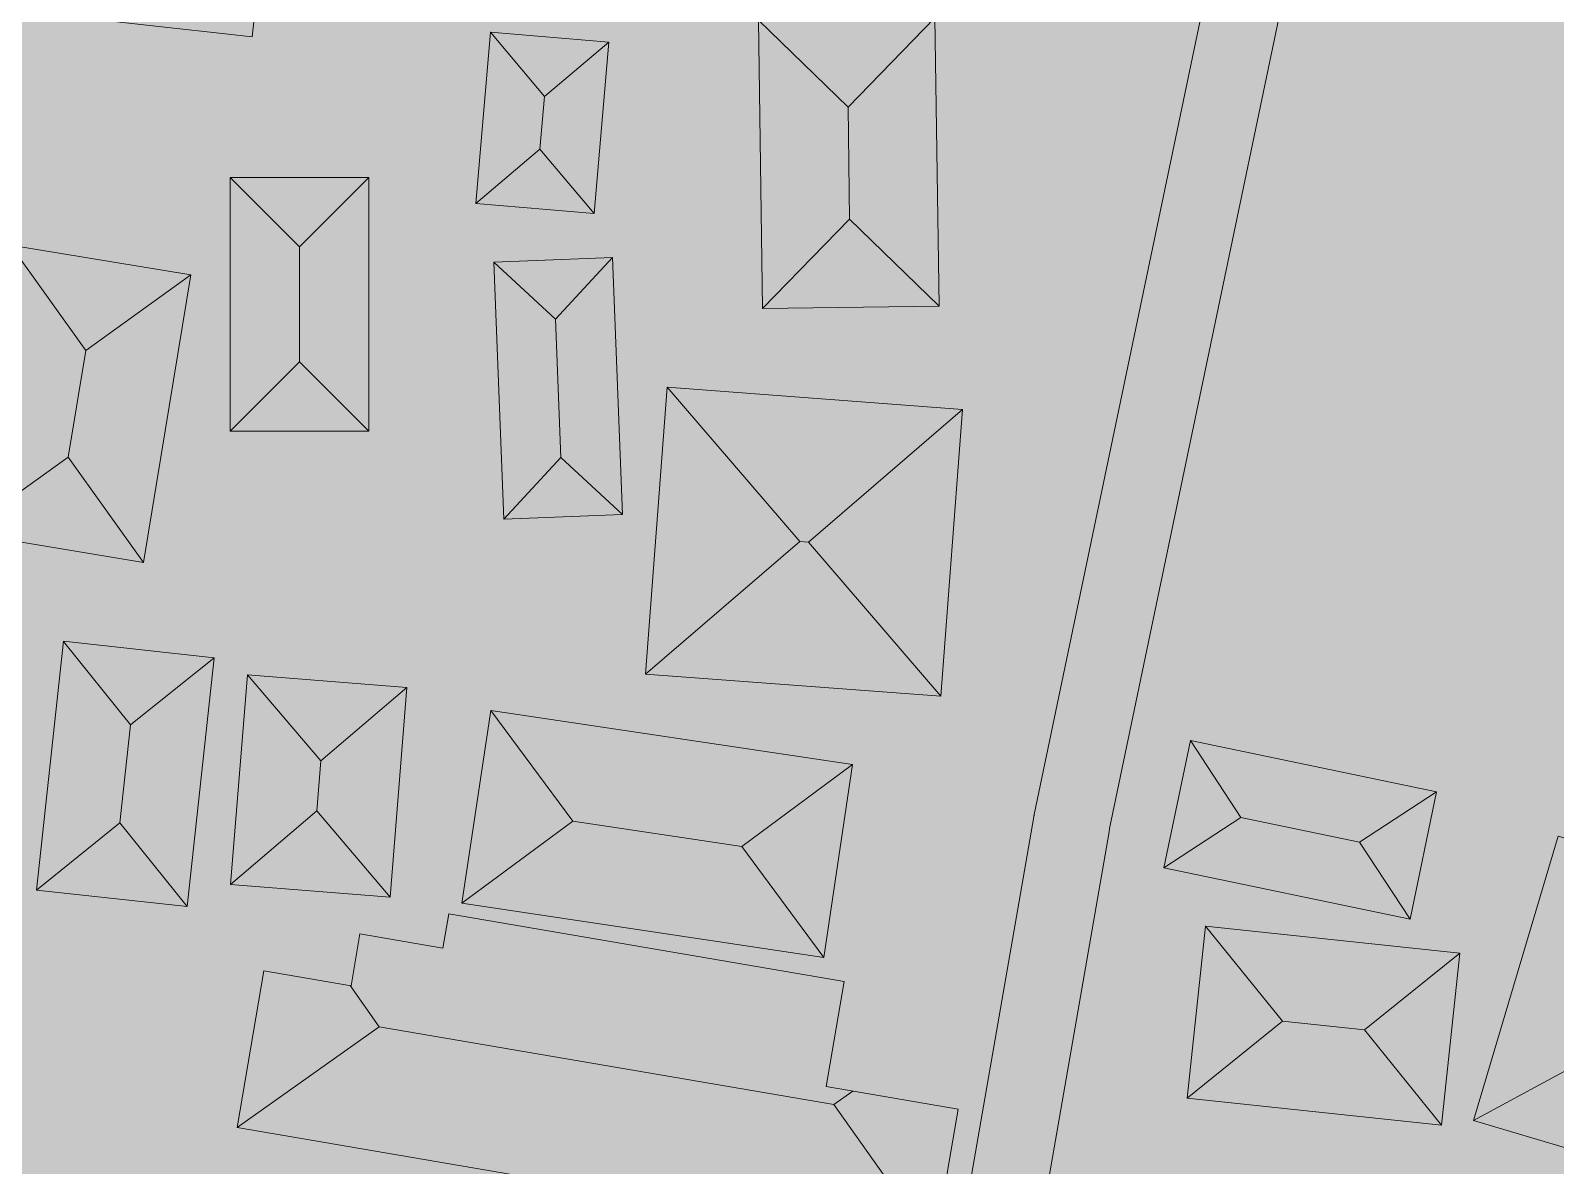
# Model space of a CAD drawing. Header units: metres. Extents: x 305859 to 307221, y 9155922 to 9156786.
# Drawn here: x 306298.9 to 306358.6, y 9156280.4 to 9156324.8 of the extents above; entities that cross this region are included whole.
import ezdxf

# ---------------------------------------------------------------- set-up
doc = ezdxf.new("R2010")
doc.units = ezdxf.units.M
for name, color, linetype, lineweight, true_color in [('B-BANGUNAN_PERMUKIMAN', 7, 'Continuous', 13, 0xf0cd8c), ('B-BAYANGAN', 7, 'Continuous', 0, 0x76786c), ('J-PERKERASAN_JALAN', 7, 'Continuous', 9, 0x989896)]:
    doc.layers.add(name, color=color, linetype=linetype, lineweight=lineweight, true_color=true_color)
doc.layers.add('G-PERKERASAN', color=7, linetype='Continuous')

msp = doc.modelspace()

# ---------------------------------------------------------------- hatches: boundary and pattern name
at = {"layer": 'B-BANGUNAN_PERMUKIMAN', "true_color": 0xd4845c}
h = msp.add_hatch(color=23, dxfattribs=at)
h.dxf.hatch_style = 1
h.paths.add_polyline_path([(306295.098, 9156333.285), (306299.401, 9156332.807), (306301.014, 9156347.327), (306309.973, 9156346.331), (306307.555, 9156324.566), (306298.596, 9156325.561), (306290.145, 9156326.5), (306290.787, 9156332.274), (306284.561, 9156333.464), (306288, 9156351.456), (306298.199, 9156349.506), (306295.098, 9156333.285)])
at = {"layer": 'B-BANGUNAN_PERMUKIMAN', "true_color": 0xec9366}
h = msp.add_hatch(color=33, dxfattribs=at)
h.dxf.hatch_style = 1
h.paths.add_polyline_path([(306330.871, 9156321.814), (306327.372, 9156325.217), (306334.275, 9156325.313), (306330.871, 9156321.814)])
at = {"layer": 'B-BANGUNAN_PERMUKIMAN', "true_color": 0xeb9266}
h = msp.add_hatch(color=33, dxfattribs=at)
h.dxf.hatch_style = 1
h.paths.add_polyline_path([(306330.871, 9156321.814), (306330.932, 9156317.436), (306327.528, 9156313.936), (306327.372, 9156325.217), (306327.372, 9156325.217), (306330.871, 9156321.814)])
at = {"layer": 'B-BANGUNAN_PERMUKIMAN', "true_color": 0xbc7551}
h = msp.add_hatch(color=23, dxfattribs=at)
h.dxf.hatch_style = 1
h.paths.add_polyline_path([(306334.432, 9156314.032), (306330.932, 9156317.436), (306330.871, 9156321.814), (306334.275, 9156325.313), (306334.432, 9156314.032)])
at = {"layer": 'B-BANGUNAN_PERMUKIMAN', "true_color": 0xed9467}
h = msp.add_hatch(color=21, dxfattribs=at)
h.dxf.hatch_style = 1
h.paths.add_polyline_path([(306316.874, 9156324.75), (306316.874, 9156324.75), (306318.991, 9156322.237), (306318.814, 9156320.169), (306316.3, 9156318.053), (306316.3, 9156318.053), (306316.874, 9156324.75)])
at = {"layer": 'B-BANGUNAN_PERMUKIMAN', "true_color": 0xe99165}
h = msp.add_hatch(color=33, dxfattribs=at)
h.dxf.hatch_style = 1
h.paths.add_polyline_path([(306318.991, 9156322.237), (306316.874, 9156324.75), (306321.504, 9156324.353), (306318.991, 9156322.237)])
at = {"layer": 'B-BANGUNAN_PERMUKIMAN', "true_color": 0xba7350}
h = msp.add_hatch(color=23, dxfattribs=at)
h.dxf.hatch_style = 1
h.paths.add_polyline_path([(306320.93, 9156317.656), (306318.814, 9156320.169), (306318.991, 9156322.237), (306321.504, 9156324.353), (306320.93, 9156317.656)])
at = {"layer": 'B-BANGUNAN_PERMUKIMAN', "true_color": 0xbe7652}
h = msp.add_hatch(color=23, dxfattribs=at)
h.dxf.hatch_style = 1
h.paths.add_polyline_path([(306318.814, 9156320.169), (306320.93, 9156317.656), (306316.3, 9156318.053), (306318.814, 9156320.169)])
at = {"layer": 'B-BANGUNAN_PERMUKIMAN', "true_color": 0xeb9266}
h = msp.add_hatch(color=33, dxfattribs=at)
h.dxf.hatch_style = 1
h.paths.add_polyline_path([(306306.688, 9156319.062), (306309.4, 9156316.35), (306309.4, 9156311.852), (306306.688, 9156309.14), (306306.688, 9156319.062)])
h = msp.add_hatch(color=33, dxfattribs=at)
h.dxf.hatch_style = 1
h.paths.add_polyline_path([(306312.112, 9156319.062), (306309.4, 9156316.35), (306306.688, 9156319.062), (306312.112, 9156319.062)])
at = {"layer": 'B-BANGUNAN_PERMUKIMAN', "true_color": 0xbc7551}
h = msp.add_hatch(color=23, dxfattribs=at)
h.dxf.hatch_style = 1
h.paths.add_polyline_path([(306312.112, 9156309.14), (306309.4, 9156311.852), (306309.4, 9156316.35), (306312.112, 9156319.062), (306312.112, 9156309.14)])
at = {"layer": 'B-BANGUNAN_PERMUKIMAN', "true_color": 0xbb7451}
h = msp.add_hatch(color=23, dxfattribs=at)
h.dxf.hatch_style = 1
h.paths.add_polyline_path([(306327.528, 9156313.936), (306330.932, 9156317.436), (306334.432, 9156314.032), (306327.528, 9156313.936)])
at = {"layer": 'B-BANGUNAN_PERMUKIMAN', "true_color": 0xef9567}
h = msp.add_hatch(color=21, dxfattribs=at)
h.dxf.hatch_style = 1
h.paths.add_polyline_path([(306298.089, 9156316.416), (306298.089, 9156316.416), (306301.039, 9156312.303), (306300.35, 9156308.121), (306296.237, 9156305.171), (306298.089, 9156316.416)])
at = {"layer": 'B-BANGUNAN_PERMUKIMAN', "true_color": 0xe79064}
h = msp.add_hatch(color=33, dxfattribs=at)
h.dxf.hatch_style = 1
h.paths.add_polyline_path([(306301.039, 9156312.303), (306298.089, 9156316.416), (306305.151, 9156315.253), (306305.151, 9156315.252), (306301.039, 9156312.303)])
at = {"layer": 'B-BANGUNAN_PERMUKIMAN', "true_color": 0xec9366}
h = msp.add_hatch(color=33, dxfattribs=at)
h.dxf.hatch_style = 1
h.paths.add_polyline_path([(306319.42, 9156313.524), (306317.007, 9156315.754), (306321.65, 9156315.938), (306321.65, 9156315.938), (306319.42, 9156313.524)])
at = {"layer": 'B-BANGUNAN_PERMUKIMAN', "true_color": 0xeb9265}
h = msp.add_hatch(color=33, dxfattribs=at)
h.dxf.hatch_style = 1
h.paths.add_polyline_path([(306317.007, 9156315.754), (306319.42, 9156313.524), (306319.634, 9156308.114), (306317.404, 9156305.701), (306317.007, 9156315.754)])
at = {"layer": 'B-BANGUNAN_PERMUKIMAN', "true_color": 0xbc7552}
h = msp.add_hatch(color=23, dxfattribs=at)
h.dxf.hatch_style = 1
h.paths.add_polyline_path([(306319.634, 9156308.114), (306319.42, 9156313.524), (306321.65, 9156315.938), (306322.047, 9156305.884), (306319.634, 9156308.114)])
at = {"layer": 'B-BANGUNAN_PERMUKIMAN', "true_color": 0xb87250}
h = msp.add_hatch(color=35, dxfattribs=at)
h.dxf.hatch_style = 1
h.paths.add_polyline_path([(306300.35, 9156308.121), (306301.039, 9156312.303), (306305.151, 9156315.252), (306303.3, 9156304.009), (306300.35, 9156308.121)])
at = {"layer": 'B-BANGUNAN_PERMUKIMAN', "true_color": 0xbc7551}
h = msp.add_hatch(color=23, dxfattribs=at)
h.dxf.hatch_style = 1
h.paths.add_polyline_path([(306309.4, 9156311.852), (306312.112, 9156309.14), (306306.688, 9156309.14), (306309.4, 9156311.852)])
at = {"layer": 'B-BANGUNAN_PERMUKIMAN', "true_color": 0xed9467}
h = msp.add_hatch(color=21, dxfattribs=at)
h.dxf.hatch_style = 1
h.paths.add_polyline_path([(306323.798, 9156310.86), (306323.798, 9156310.86), (306328.984, 9156304.827), (306322.951, 9156299.641), (306323.798, 9156310.86)])
at = {"layer": 'B-BANGUNAN_PERMUKIMAN', "true_color": 0xea9165}
h = msp.add_hatch(color=33, dxfattribs=at)
h.dxf.hatch_style = 1
h.paths.add_polyline_path([(306329.323, 9156304.802), (306328.984, 9156304.827), (306323.798, 9156310.86), (306335.355, 9156309.987), (306329.323, 9156304.802)])
at = {"layer": 'B-BANGUNAN_PERMUKIMAN', "true_color": 0xba7350}
h = msp.add_hatch(color=23, dxfattribs=at)
h.dxf.hatch_style = 1
h.paths.add_polyline_path([(306329.323, 9156304.802), (306335.355, 9156309.987), (306334.509, 9156298.769), (306329.323, 9156304.802)])
at = {"layer": 'B-BANGUNAN_PERMUKIMAN', "true_color": 0xc07753}
h = msp.add_hatch(color=23, dxfattribs=at)
h.dxf.hatch_style = 1
h.paths.add_polyline_path([(306296.237, 9156305.171), (306300.35, 9156308.121), (306303.3, 9156304.009), (306303.299, 9156304.008), (306296.237, 9156305.171)])
at = {"layer": 'B-BANGUNAN_PERMUKIMAN', "true_color": 0xbb7451}
h = msp.add_hatch(color=23, dxfattribs=at)
h.dxf.hatch_style = 1
h.paths.add_polyline_path([(306319.634, 9156308.114), (306322.047, 9156305.884), (306317.404, 9156305.701), (306319.634, 9156308.114)])
at = {"layer": 'B-BANGUNAN_PERMUKIMAN', "true_color": 0xbd7652}
h = msp.add_hatch(color=23, dxfattribs=at)
h.dxf.hatch_style = 1
h.paths.add_polyline_path([(306322.951, 9156299.641), (306328.984, 9156304.827), (306329.323, 9156304.802), (306334.509, 9156298.769), (306334.509, 9156298.769), (306322.951, 9156299.641)])
at = {"layer": 'B-BANGUNAN_PERMUKIMAN', "true_color": 0xee9467}
h = msp.add_hatch(color=21, dxfattribs=at)
h.dxf.hatch_style = 1
h.paths.add_polyline_path([(306302.793, 9156297.649), (306302.376, 9156293.813), (306299.105, 9156291.183), (306300.164, 9156300.919), (306302.793, 9156297.649)])
at = {"layer": 'B-BANGUNAN_PERMUKIMAN', "true_color": 0xe99165}
h = msp.add_hatch(color=33, dxfattribs=at)
h.dxf.hatch_style = 1
h.paths.add_polyline_path([(306302.793, 9156297.649), (306300.164, 9156300.919), (306300.164, 9156300.92), (306306.064, 9156300.279), (306302.793, 9156297.649)])
at = {"layer": 'B-BANGUNAN_PERMUKIMAN', "true_color": 0xb97350}
h = msp.add_hatch(color=23, dxfattribs=at)
h.dxf.hatch_style = 1
h.paths.add_polyline_path([(306305.005, 9156290.542), (306302.376, 9156293.813), (306302.793, 9156297.649), (306306.064, 9156300.279), (306305.005, 9156290.542)])
at = {"layer": 'B-BANGUNAN_PERMUKIMAN', "true_color": 0xed9467}
h = msp.add_hatch(color=21, dxfattribs=at)
h.dxf.hatch_style = 1
h.paths.add_polyline_path([(306307.37, 9156299.615), (306310.239, 9156296.243), (306310.081, 9156294.282), (306306.708, 9156291.413), (306307.37, 9156299.615)])
at = {"layer": 'B-BANGUNAN_PERMUKIMAN', "true_color": 0xe99165}
h = msp.add_hatch(color=33, dxfattribs=at)
h.dxf.hatch_style = 1
h.paths.add_polyline_path([(306310.239, 9156296.243), (306307.37, 9156299.615), (306313.611, 9156299.112), (306313.611, 9156299.112), (306310.239, 9156296.243)])
at = {"layer": 'B-BANGUNAN_PERMUKIMAN', "true_color": 0xba7350}
h = msp.add_hatch(color=23, dxfattribs=at)
h.dxf.hatch_style = 1
h.paths.add_polyline_path([(306310.081, 9156294.282), (306310.239, 9156296.243), (306313.611, 9156299.112), (306312.95, 9156290.91), (306312.949, 9156290.91), (306310.081, 9156294.282)])
at = {"layer": 'B-BANGUNAN_PERMUKIMAN', "true_color": 0xef9467}
h = msp.add_hatch(color=21, dxfattribs=at)
h.dxf.hatch_style = 1
h.paths.add_polyline_path([(306316.891, 9156298.216), (306316.891, 9156298.216), (306320.099, 9156293.88), (306315.763, 9156290.672), (306316.891, 9156298.216)])
at = {"layer": 'B-BANGUNAN_PERMUKIMAN', "true_color": 0xe89064}
h = msp.add_hatch(color=33, dxfattribs=at)
h.dxf.hatch_style = 1
h.paths.add_polyline_path([(306326.71, 9156292.891), (306320.099, 9156293.88), (306316.891, 9156298.216), (306331.046, 9156296.099), (306326.71, 9156292.891)])
at = {"layer": 'B-BANGUNAN_PERMUKIMAN', "true_color": 0xf09568}
h = msp.add_hatch(color=21, dxfattribs=at)
h.dxf.hatch_style = 1
h.paths.add_polyline_path([(306344.274, 9156297.044), (306346.245, 9156294.033), (306343.234, 9156292.061), (306343.234, 9156292.061), (306344.274, 9156297.044)])
at = {"layer": 'B-BANGUNAN_PERMUKIMAN', "true_color": 0xe68f64}
h = msp.add_hatch(color=33, dxfattribs=at)
h.dxf.hatch_style = 1
h.paths.add_polyline_path([(306353.905, 9156295.033), (306353.905, 9156295.033), (306350.893, 9156293.062), (306346.245, 9156294.033), (306344.274, 9156297.044), (306353.905, 9156295.033)])
at = {"layer": 'B-BANGUNAN_PERMUKIMAN', "true_color": 0xb87350}
h = msp.add_hatch(color=35, dxfattribs=at)
h.dxf.hatch_style = 1
h.paths.add_polyline_path([(306326.71, 9156292.891), (306331.046, 9156296.099), (306329.918, 9156288.556), (306326.71, 9156292.891)])
at = {"layer": 'B-BANGUNAN_PERMUKIMAN', "true_color": 0xb7724f}
h = msp.add_hatch(color=35, dxfattribs=at)
h.dxf.hatch_style = 1
h.paths.add_polyline_path([(306350.893, 9156293.062), (306353.905, 9156295.033), (306352.865, 9156290.051), (306350.893, 9156293.062)])
at = {"layer": 'B-BANGUNAN_PERMUKIMAN', "true_color": 0xbe7652}
h = msp.add_hatch(color=23, dxfattribs=at)
h.dxf.hatch_style = 1
h.paths.add_polyline_path([(306310.081, 9156294.282), (306312.949, 9156290.91), (306306.708, 9156291.413), (306310.081, 9156294.282)])
at = {"layer": 'B-BANGUNAN_PERMUKIMAN', "true_color": 0xc17853}
h = msp.add_hatch(color=23, dxfattribs=at)
h.dxf.hatch_style = 1
h.paths.add_polyline_path([(306346.245, 9156294.033), (306350.893, 9156293.062), (306352.865, 9156290.051), (306343.234, 9156292.061), (306346.245, 9156294.033)])
at = {"layer": 'B-BANGUNAN_PERMUKIMAN', "true_color": 0xbe7652}
h = msp.add_hatch(color=23, dxfattribs=at)
h.dxf.hatch_style = 1
h.paths.add_polyline_path([(306299.105, 9156291.183), (306302.376, 9156293.813), (306305.005, 9156290.542), (306299.105, 9156291.183)])
at = {"layer": 'B-BANGUNAN_PERMUKIMAN', "true_color": 0xbf7753}
h = msp.add_hatch(color=23, dxfattribs=at)
h.dxf.hatch_style = 1
h.paths.add_polyline_path([(306315.763, 9156290.672), (306320.099, 9156293.88), (306326.71, 9156292.891), (306329.918, 9156288.556), (306329.918, 9156288.555), (306315.763, 9156290.672)])
at = {"layer": 'B-BANGUNAN_PERMUKIMAN', "true_color": 0xf19668}
h = msp.add_hatch(color=21, dxfattribs=at)
h.dxf.hatch_style = 1
h.paths.add_polyline_path([(306362.529, 9156286.145), (306362.498, 9156286.048), (306355.354, 9156282.179), (306358.66, 9156293.29), (306362.529, 9156286.145)])
at = {"layer": 'B-BANGUNAN_PERMUKIMAN', "true_color": 0xe58e63}
h = msp.add_hatch(color=33, dxfattribs=at)
h.dxf.hatch_style = 1
h.paths.add_polyline_path([(306330.322, 9156282.798), (306312.523, 9156285.84), (306311.381, 9156287.453), (306311.424, 9156287.446), (306311.77, 9156289.472), (306315.014, 9156288.917), (306315.244, 9156290.263), (306330.723, 9156287.617), (306330.019, 9156283.5), (306331.063, 9156283.322), (306330.322, 9156282.798)])
at = {"layer": 'B-BANGUNAN_PERMUKIMAN', "true_color": 0xee9467}
h = msp.add_hatch(color=21, dxfattribs=at)
h.dxf.hatch_style = 1
h.paths.add_polyline_path([(306347.869, 9156286.06), (306344.146, 9156283.052), (306344.862, 9156289.783), (306347.869, 9156286.06)])
at = {"layer": 'B-BANGUNAN_PERMUKIMAN', "true_color": 0xe99165}
h = msp.add_hatch(color=33, dxfattribs=at)
h.dxf.hatch_style = 1
h.paths.add_polyline_path([(306351.087, 9156285.718), (306347.869, 9156286.06), (306344.862, 9156289.783), (306344.862, 9156289.783), (306354.81, 9156288.725), (306351.087, 9156285.718)])
at = {"layer": 'B-BANGUNAN_PERMUKIMAN', "true_color": 0xb97350}
h = msp.add_hatch(color=23, dxfattribs=at)
h.dxf.hatch_style = 1
h.paths.add_polyline_path([(306351.087, 9156285.718), (306354.81, 9156288.725), (306354.81, 9156288.725), (306354.094, 9156281.994), (306351.087, 9156285.718)])
at = {"layer": 'B-BANGUNAN_PERMUKIMAN', "true_color": 0xf09568}
h = msp.add_hatch(color=21, dxfattribs=at)
h.dxf.hatch_style = 1
h.paths.add_polyline_path([(306312.523, 9156285.84), (306306.963, 9156281.904), (306308.01, 9156288.029), (306311.381, 9156287.453), (306312.523, 9156285.84)])
at = {"layer": 'B-BANGUNAN_PERMUKIMAN', "true_color": 0xbc7551}
h = msp.add_hatch(color=23, dxfattribs=at)
h.dxf.hatch_style = 1
h.paths.add_polyline_path([(306306.963, 9156281.903), (306306.963, 9156281.904), (306312.523, 9156285.84), (306330.322, 9156282.798), (306334.26, 9156277.236), (306306.963, 9156281.903)])
at = {"layer": 'B-BANGUNAN_PERMUKIMAN', "true_color": 0xbe7652}
h = msp.add_hatch(color=23, dxfattribs=at)
h.dxf.hatch_style = 1
h.paths.add_polyline_path([(306344.146, 9156283.052), (306347.869, 9156286.06), (306351.087, 9156285.718), (306354.094, 9156281.994), (306344.146, 9156283.052)])
at = {"layer": 'B-BANGUNAN_PERMUKIMAN', "true_color": 0xc37954}
h = msp.add_hatch(color=23, dxfattribs=at)
h.dxf.hatch_style = 1
h.paths.add_polyline_path([(306362.498, 9156286.048), (306366.366, 9156278.902), (306355.354, 9156282.179), (306362.498, 9156286.048)])
at = {"layer": 'B-BANGUNAN_PERMUKIMAN', "true_color": 0xb97350}
h = msp.add_hatch(color=23, dxfattribs=at)
h.dxf.hatch_style = 1
h.paths.add_polyline_path([(306330.322, 9156282.798), (306331.063, 9156283.322), (306335.18, 9156282.618), (306334.26, 9156277.236), (306330.322, 9156282.798)])
at = {"layer": 'B-BAYANGAN', "true_color": 0x76786c}
h = msp.add_hatch(color=8, dxfattribs=at)
h.dxf.hatch_style = 1
h.paths.add_polyline_path([(306295.848, 9156332.535), (306300.151, 9156332.057), (306301.764, 9156346.577), (306310.723, 9156345.581), (306308.305, 9156323.816), (306299.346, 9156324.811), (306290.895, 9156325.75), (306291.537, 9156331.524), (306285.311, 9156332.714), (306288.75, 9156350.706), (306298.949, 9156348.756), (306295.848, 9156332.535)])
h = msp.add_hatch(color=8, dxfattribs=at)
h.dxf.hatch_style = 1
h.paths.add_polyline_path([(306335.182, 9156313.282), (306328.278, 9156313.186), (306328.122, 9156324.467), (306335.025, 9156324.563), (306335.182, 9156313.282)])
h = msp.add_hatch(color=8, dxfattribs=at)
h.dxf.hatch_style = 1
h.paths.add_polyline_path([(306322.254, 9156323.603), (306321.68, 9156316.906), (306317.05, 9156317.303), (306317.624, 9156324), (306322.254, 9156323.603)])
h = msp.add_hatch(color=8, dxfattribs=at)
h.dxf.hatch_style = 1
h.paths.add_polyline_path([(306312.862, 9156308.39), (306307.438, 9156308.39), (306307.438, 9156318.312), (306312.862, 9156318.312), (306312.862, 9156308.39)])
h = msp.add_hatch(color=8, dxfattribs=at)
h.dxf.hatch_style = 1
h.paths.add_polyline_path([(306305.901, 9156314.503), (306304.049, 9156303.258), (306296.987, 9156304.421), (306298.839, 9156315.666), (306305.901, 9156314.503)])
h = msp.add_hatch(color=8, dxfattribs=at)
h.dxf.hatch_style = 1
h.paths.add_polyline_path([(306322.797, 9156305.134), (306318.153, 9156304.95), (306317.757, 9156315.004), (306322.4, 9156315.188), (306322.797, 9156305.134)])
h = msp.add_hatch(color=8, dxfattribs=at)
h.dxf.hatch_style = 1
h.paths.add_polyline_path([(306336.105, 9156309.237), (306335.259, 9156298.019), (306323.701, 9156298.891), (306324.548, 9156310.11), (306336.105, 9156309.237)])
h = msp.add_hatch(color=8, dxfattribs=at)
h.dxf.hatch_style = 1
h.paths.add_polyline_path([(306299.398, 9156300.471), (306297.387, 9156280.892), (306290.013, 9156281.649), (306292.024, 9156301.228), (306299.398, 9156300.471)])
h = msp.add_hatch(color=8, dxfattribs=at)
h.dxf.hatch_style = 1
h.paths.add_polyline_path([(306306.814, 9156299.529), (306305.756, 9156289.792), (306299.855, 9156290.433), (306300.914, 9156300.17), (306306.814, 9156299.529)])
h = msp.add_hatch(color=8, dxfattribs=at)
h.dxf.hatch_style = 1
h.paths.add_polyline_path([(306314.361, 9156298.362), (306313.7, 9156290.16), (306307.458, 9156290.663), (306308.12, 9156298.865), (306314.361, 9156298.362)])
h = msp.add_hatch(color=8, dxfattribs=at)
h.dxf.hatch_style = 1
h.paths.add_polyline_path([(306331.796, 9156295.349), (306330.668, 9156287.805), (306316.513, 9156289.922), (306317.64, 9156297.466), (306331.796, 9156295.349)])
h = msp.add_hatch(color=8, dxfattribs=at)
h.dxf.hatch_style = 1
h.paths.add_polyline_path([(306354.655, 9156294.283), (306353.615, 9156289.301), (306343.984, 9156291.311), (306345.024, 9156296.294), (306354.655, 9156294.283)])
h = msp.add_hatch(color=8, dxfattribs=at)
h.dxf.hatch_style = 1
h.paths.add_polyline_path([(306370.425, 9156289.264), (306367.118, 9156278.151), (306356.104, 9156281.429), (306359.411, 9156292.542), (306370.425, 9156289.264)])
h = msp.add_hatch(color=8, dxfattribs=at)
h.dxf.hatch_style = 1
h.paths.add_polyline_path([(306315.994, 9156289.513), (306331.473, 9156286.867), (306330.769, 9156282.75), (306335.93, 9156281.868), (306335.01, 9156276.486), (306307.713, 9156281.152), (306308.76, 9156287.279), (306312.174, 9156286.696), (306312.52, 9156288.722), (306315.764, 9156288.167), (306315.994, 9156289.513)])
h = msp.add_hatch(color=8, dxfattribs=at)
h.dxf.hatch_style = 1
h.paths.add_polyline_path([(306355.56, 9156287.975), (306354.844, 9156281.244), (306344.896, 9156282.302), (306345.612, 9156289.033), (306355.56, 9156287.975)])
at = {"layer": 'G-PERKERASAN', "true_color": 0xe0ded9}
h = msp.add_hatch(color=254, dxfattribs=at)
h.dxf.hatch_style = 1
h.paths.add_polyline_path([(306214.818, 9156364.842), (306222.697, 9156364.48), (306235.721, 9156363.881), (306237.278, 9156384.641), (306252.329, 9156383.603), (306255.703, 9156410.591), (306262.529, 9156410.022), (306265.045, 9156409.812), (306263.228, 9156389.572), (306278.279, 9156387.236), (306277.389, 9156377.004), (306277.241, 9156375.299), (306288.399, 9156374.261), (306289.59, 9156385.71), (306291.773, 9156406.698), (306306.045, 9156404.882), (306304.229, 9156386.717), (306333.608, 9156380.915), (306333.662, 9156381.234), (306337.441, 9156403.768), (306347.566, 9156464.144), (306314.273, 9156469.955), (306297.277, 9156471.802), (306305.21, 9156522.666), (306276.314, 9156526.951), (306271.414, 9156483.995), (306214.818, 9156490.283), (306214.818, 9156562.714), (306291.75, 9156555.548), (306369.455, 9156545.532), (306448.831, 9156532.371), (306448.831, 9156196.713), (306445.179, 9156193.233), (306439.076, 9156185.097), (306447.728, 9156157.385), (306448.826, 9156141.618), (306393.989, 9156155.199), (306332.726, 9156171.593), (306288.72, 9156190.576), (306246.009, 9156220.776), (306216.24, 9156242.779), (306214.818, 9156244.067), (306214.818, 9156364.842)])
at = {"layer": 'J-PERKERASAN_JALAN', "true_color": 0xa8a8a6}
h = msp.add_hatch(color=253, dxfattribs=at)
h.dxf.hatch_style = 1
h.paths.add_polyline_path([(306211.341, 9156561.319), (306215.693, 9156561.13), (306215.76, 9156561.126), (306215.8, 9156561.123), (306215.867, 9156561.117), (306305.106, 9156551.206), (306305.211, 9156551.196), (306385.831, 9156544.389), (306385.918, 9156544.38), (306385.969, 9156544.374), (306386.055, 9156544.361), (306424.864, 9156537.661), (306424.901, 9156537.654), (306424.922, 9156537.65), (306424.958, 9156537.643), (306453.186, 9156531.689), (306453.481, 9156531.639), (306455.847, 9156531.322), (306456.066, 9156531.299), (306458.588, 9156531.102), (306458.613, 9156531.1), (306499.527, 9156528.16), (306499.548, 9156528.159), (306503.861, 9156527.791), (306503.93, 9156527.784), (306503.97, 9156527.78), (306504.038, 9156527.77), (306508.381, 9156527.098), (306524.104, 9156524.604), (306524.104, 9156521.364), (306507.903, 9156523.933), (306507.888, 9156523.936), (306503.705, 9156524.584), (306503.432, 9156524.616), (306499.323, 9156524.966), (306499.27, 9156524.971), (306458.379, 9156527.908), (306455.69, 9156528.118), (306455.636, 9156528.123), (306455.603, 9156528.127), (306455.548, 9156528.133), (306452.885, 9156528.49), (306452.811, 9156528.501), (306452.767, 9156528.509), (306452.694, 9156528.523), (306424.381, 9156534.494), (306424.236, 9156534.522), (306390.807, 9156540.293), (306390.292, 9156540.348), (306389.774, 9156540.336), (306389.261, 9156540.256), (306388.764, 9156540.112), (306388.289, 9156539.904), (306387.845, 9156539.636), (306387.439, 9156539.314), (306387.079, 9156538.941), (306386.769, 9156538.525), (306386.516, 9156538.073), (306386.324, 9156537.592), (306386.196, 9156537.089), (306373.097, 9156467.337), (306371.27, 9156457.608), (306371.258, 9156457.542), (306354.047, 9156356.618), (306353.994, 9156356.117), (306354.004, 9156355.613), (306354.077, 9156355.115), (306354.213, 9156354.629), (306354.408, 9156354.165), (306354.661, 9156353.729), (306354.966, 9156353.328), (306355.319, 9156352.968), (306355.714, 9156352.656), (306356.146, 9156352.396), (306356.607, 9156352.192), (306357.09, 9156352.048), (306357.587, 9156351.966), (306409.631, 9156346.693), (306409.685, 9156346.687), (306409.717, 9156346.683), (306409.771, 9156346.675), (306440.166, 9156341.92), (306440.608, 9156341.876), (306479.912, 9156340.134), (306480.43, 9156340.144), (306480.943, 9156340.222), (306481.441, 9156340.365), (306481.917, 9156340.572), (306482.362, 9156340.838), (306482.768, 9156341.16), (306483.13, 9156341.531), (306483.441, 9156341.946), (306483.695, 9156342.398), (306483.889, 9156342.879), (306484.019, 9156343.381), (306484.082, 9156343.896), (306484.563, 9156352.101), (306486.641, 9156384.636), (306486.657, 9156384.758), (306486.78, 9156384.758), (306489.513, 9156384.584), (306489.635, 9156384.568), (306489.635, 9156384.445), (306487.559, 9156351.943), (306487.558, 9156351.922), (306487.067, 9156343.551), (306487.07, 9156343.043), (306487.137, 9156342.539), (306487.267, 9156342.048), (306487.458, 9156341.578), (306487.707, 9156341.135), (306488.011, 9156340.728), (306488.363, 9156340.362), (306488.76, 9156340.044), (306489.193, 9156339.779), (306489.656, 9156339.571), (306490.142, 9156339.423), (306490.643, 9156339.338), (306492.503, 9156339.143), (306492.541, 9156339.139), (306492.564, 9156339.136), (306492.602, 9156339.131), (306513.238, 9156336.16), (306513.401, 9156336.139), (306524.104, 9156335.046), (306524.104, 9156331.829), (306512.982, 9156332.966), (306512.941, 9156332.97), (306512.916, 9156332.973), (306512.875, 9156332.979), (306498.863, 9156334.996), (306498.356, 9156335.037), (306497.849, 9156335.012), (306497.349, 9156334.924), (306496.864, 9156334.773), (306496.402, 9156334.562), (306495.97, 9156334.294), (306495.576, 9156333.973), (306495.226, 9156333.605), (306494.925, 9156333.196), (306494.679, 9156332.752), (306494.49, 9156332.28), (306494.364, 9156331.788), (306494.3, 9156331.284), (306494.301, 9156330.776), (306499.491, 9156251.377), (306499.491, 9156251.254), (306499.369, 9156251.238), (306496.637, 9156251.059), (306496.514, 9156251.059), (306496.498, 9156251.181), (306491.167, 9156332.724), (306491.102, 9156333.229), (306490.973, 9156333.721), (306490.782, 9156334.193), (306490.533, 9156334.637), (306490.23, 9156335.046), (306489.877, 9156335.413), (306489.48, 9156335.732), (306489.047, 9156335.998), (306488.582, 9156336.207), (306488.095, 9156336.356), (306487.594, 9156336.441), (306485.258, 9156336.686), (306485.017, 9156336.704), (306446.09, 9156338.429), (306445.584, 9156338.42), (306445.083, 9156338.346), (306444.595, 9156338.21), (306444.129, 9156338.013), (306443.691, 9156337.759), (306443.289, 9156337.452), (306442.928, 9156337.096), (306442.616, 9156336.698), (306442.356, 9156336.263), (306442.153, 9156335.8), (306442.011, 9156335.314), (306441.931, 9156334.814), (306441.915, 9156334.308), (306442.571, 9156313.413), (306442.58, 9156313.248), (306443.283, 9156303.609), (306443.286, 9156303.565), (306443.287, 9156303.544), (306443.288, 9156303.5), (306443.886, 9156283.072), (306443.882, 9156282.949), (306443.759, 9156282.937), (306441.022, 9156282.857), (306440.899, 9156282.862), (306440.888, 9156282.984), (306440.293, 9156303.314), (306440.284, 9156303.488), (306439.581, 9156313.122), (306439.578, 9156313.164), (306439.577, 9156313.184), (306439.576, 9156313.226), (306438.873, 9156335.586), (306438.826, 9156336.086), (306438.716, 9156336.577), (306438.545, 9156337.05), (306438.317, 9156337.498), (306438.034, 9156337.914), (306437.701, 9156338.291), (306437.323, 9156338.623), (306436.907, 9156338.906), (306436.458, 9156339.133), (306435.985, 9156339.303), (306435.494, 9156339.412), (306409.399, 9156343.494), (306409.184, 9156343.522), (306356.316, 9156348.878), (306355.783, 9156348.897), (306355.253, 9156348.844), (306354.735, 9156348.722), (306354.238, 9156348.531), (306353.77, 9156348.276), (306353.34, 9156347.962), (306352.956, 9156347.593), (306352.624, 9156347.176), (306352.351, 9156346.719), (306352.141, 9156346.23), (306351.997, 9156345.717), (306341.11, 9156293.6), (306341.085, 9156293.468), (306330.918, 9156235.039), (306330.908, 9156234.979), (306329.587, 9156226.644), (306329.547, 9156226.286), (306329.002, 9156218.17), (306329.001, 9156218.146), (306326.612, 9156189.443), (306326.594, 9156189.321), (306326.471, 9156189.324), (306323.742, 9156189.551), (306323.62, 9156189.569), (306323.622, 9156189.692), (306326.007, 9156218.339), (306326.011, 9156218.403), (306326.567, 9156226.689), (306326.575, 9156226.779), (306326.58, 9156226.824), (306326.592, 9156226.913), (306327.95, 9156235.479), (306327.954, 9156235.502), (306338.142, 9156294.057), (306338.148, 9156294.09), (306338.151, 9156294.106), (306338.158, 9156294.139), (306348.925, 9156345.68), (306348.998, 9156346.205), (306349.002, 9156346.735), (306348.936, 9156347.261), (306348.8, 9156347.774), (306348.598, 9156348.264), (306348.333, 9156348.723), (306348.01, 9156349.143), (306347.634, 9156349.517), (306347.211, 9156349.837), (306346.75, 9156350.099), (306346.259, 9156350.298), (306345.745, 9156350.43), (306324.834, 9156354.345), (306324.271, 9156354.41), (306279.508, 9156356.343), (306211.341, 9156359.746), (306211.341, 9156362.949), (306279.625, 9156359.541), (306279.652, 9156359.54), (306324.736, 9156357.593), (306324.877, 9156357.581), (306324.962, 9156357.572), (306325.102, 9156357.551), (306346.36, 9156353.57), (306346.885, 9156353.507), (306347.414, 9156353.514), (306347.937, 9156353.591), (306348.445, 9156353.736), (306348.93, 9156353.947), (306349.383, 9156354.219), (306349.796, 9156354.55), (306350.161, 9156354.931), (306350.473, 9156355.358), (306350.727, 9156355.822), (306350.917, 9156356.315), (306351.04, 9156356.829), (306367.345, 9156452.444), (306367.4, 9156452.978), (306367.382, 9156453.515), (306367.293, 9156454.044), (306367.134, 9156454.557), (306366.908, 9156455.044), (306366.618, 9156455.496), (306366.271, 9156455.905), (306365.872, 9156456.264), (306365.428, 9156456.566), (306364.948, 9156456.806), (306364.44, 9156456.98), (306363.913, 9156457.084), (306328.417, 9156461.659), (306307.102, 9156464.447), (306307.086, 9156464.449), (306307.041, 9156464.456), (306243.125, 9156474.305), (306242.61, 9156474.35), (306242.093, 9156474.329), (306241.583, 9156474.241), (306241.089, 9156474.088), (306240.619, 9156473.873), (306240.18, 9156473.598), (306239.781, 9156473.27), (306239.427, 9156472.892), (306239.125, 9156472.472), (306238.879, 9156472.017), (306235.863, 9156465.428), (306235.816, 9156465.333), (306235.721, 9156465.173), (306235.626, 9156465.045), (306235.517, 9156464.929), (306235.377, 9156464.807), (306235.291, 9156464.744), (306234.104, 9156463.916), (306234.011, 9156463.855), (306233.816, 9156463.749), (306233.715, 9156463.704), (306232.243, 9156463.105), (306232.16, 9156463.073), (306232.012, 9156463.028), (306231.882, 9156463), (306231.728, 9156462.982), (306231.639, 9156462.977), (306225.305, 9156462.777), (306225.175, 9156462.777), (306225.11, 9156462.78), (306224.979, 9156462.788), (306217.294, 9156463.552), (306217.186, 9156463.566), (306217.132, 9156463.574), (306217.025, 9156463.594), (306211.341, 9156464.792), (306211.341, 9156467.858), (306217.404, 9156466.58), (306217.834, 9156466.513), (306224.983, 9156465.803), (306225.505, 9156465.785), (306230.354, 9156465.938), (306230.906, 9156465.994), (306231.444, 9156466.125), (306231.96, 9156466.33), (306232.442, 9156466.604), (306232.881, 9156466.943), (306233.27, 9156467.338), (306233.6, 9156467.784), (306233.865, 9156468.271), (306237.161, 9156475.469), (306237.205, 9156475.561), (306237.295, 9156475.714), (306237.385, 9156475.836), (306237.487, 9156475.949), (306237.6, 9156476.051), (306237.743, 9156476.156), (306237.829, 9156476.21), (306239.166, 9156476.996), (306239.245, 9156477.041), (306239.389, 9156477.108), (306239.517, 9156477.155), (306239.67, 9156477.196), (306239.759, 9156477.213), (306241.459, 9156477.502), (306241.565, 9156477.517), (306241.752, 9156477.529), (306241.939, 9156477.52), (306242.045, 9156477.507), (306307.452, 9156467.428), (306307.542, 9156467.415), (306328.795, 9156464.635), (306328.802, 9156464.634), (306364.829, 9156459.991), (306365.332, 9156459.958), (306365.835, 9156459.989), (306366.33, 9156460.083), (306366.81, 9156460.238), (306367.266, 9156460.452), (306367.692, 9156460.722), (306368.08, 9156461.044), (306368.425, 9156461.412), (306368.721, 9156461.82), (306368.963, 9156462.262), (306369.147, 9156462.731), (306369.271, 9156463.22), (306370.149, 9156467.89), (306383.124, 9156536.986), (306383.186, 9156537.496), (306383.182, 9156538.011), (306383.112, 9156538.52), (306382.978, 9156539.016), (306382.781, 9156539.491), (306382.525, 9156539.937), (306382.213, 9156540.346), (306381.852, 9156540.712), (306381.447, 9156541.028), (306381.004, 9156541.29), (306380.532, 9156541.493), (306380.037, 9156541.634), (306379.529, 9156541.71), (306304.881, 9156548.012), (306304.855, 9156548.015), (306304.839, 9156548.016), (306304.813, 9156548.019), (306215.667, 9156557.919), (306215.399, 9156557.94), (306211.341, 9156558.116), (306211.341, 9156561.319)])

# ---------------------------------------------------------------- linework, layer by layer
at = {"layer": 'B-BANGUNAN_PERMUKIMAN', "color": 27, "lineweight": 9, "true_color": 0x744832}
for p, q in [((306327.372, 9156325.217), (306330.871, 9156321.814)), ((306334.275, 9156325.313), (306330.871, 9156321.814)), ((306316.874, 9156324.75), (306318.991, 9156322.237)), ((306321.504, 9156324.353), (306318.991, 9156322.237)), ((306318.991, 9156322.237), (306318.814, 9156320.169)), ((306330.871, 9156321.814), (306330.932, 9156317.436)), ((306316.3, 9156318.053), (306318.814, 9156320.169)), ((306320.93, 9156317.656), (306318.814, 9156320.169)), ((306306.688, 9156319.062), (306309.4, 9156316.35)), ((306312.112, 9156319.062), (306309.4, 9156316.35)), ((306327.528, 9156313.936), (306330.932, 9156317.436)), ((306334.432, 9156314.032), (306330.932, 9156317.436)), ((306298.089, 9156316.416), (306301.039, 9156312.303)), ((306309.4, 9156311.852), (306309.4, 9156316.35)), ((306317.007, 9156315.754), (306319.42, 9156313.524)), ((306321.65, 9156315.938), (306319.42, 9156313.524)), ((306305.151, 9156315.252), (306301.039, 9156312.303)), ((306319.634, 9156308.114), (306319.42, 9156313.524)), ((306301.039, 9156312.303), (306300.35, 9156308.121)), ((306306.688, 9156309.14), (306309.4, 9156311.852)), ((306312.112, 9156309.14), (306309.4, 9156311.852)), ((306323.798, 9156310.86), (306328.984, 9156304.827)), ((306335.355, 9156309.987), (306329.323, 9156304.802)), ((306296.237, 9156305.171), (306300.35, 9156308.121)), ((306303.3, 9156304.009), (306300.35, 9156308.121)), ((306317.404, 9156305.701), (306319.634, 9156308.114)), ((306322.047, 9156305.884), (306319.634, 9156308.114)), ((306322.951, 9156299.641), (306328.984, 9156304.827)), ((306329.323, 9156304.802), (306328.984, 9156304.827)), ((306334.509, 9156298.769), (306329.323, 9156304.802)), ((306300.164, 9156300.919), (306302.793, 9156297.649)), ((306306.064, 9156300.279), (306302.793, 9156297.649)), ((306307.37, 9156299.615), (306310.239, 9156296.243)), ((306313.611, 9156299.112), (306310.239, 9156296.243)), ((306316.891, 9156298.216), (306320.099, 9156293.88)), ((306302.793, 9156297.649), (306302.376, 9156293.813)), ((306344.274, 9156297.044), (306346.245, 9156294.033)), ((306310.239, 9156296.243), (306310.081, 9156294.282)), ((306331.046, 9156296.099), (306326.71, 9156292.891)), ((306353.905, 9156295.033), (306350.893, 9156293.062)), ((306306.708, 9156291.413), (306310.081, 9156294.282)), ((306312.949, 9156290.91), (306310.081, 9156294.282)), ((306343.234, 9156292.061), (306346.245, 9156294.033)), ((306350.893, 9156293.062), (306346.245, 9156294.033)), ((306299.105, 9156291.183), (306302.376, 9156293.813)), ((306305.005, 9156290.542), (306302.376, 9156293.813)), ((306315.763, 9156290.672), (306320.099, 9156293.88)), ((306326.71, 9156292.891), (306320.099, 9156293.88)), ((306329.918, 9156288.556), (306326.71, 9156292.891)), ((306352.865, 9156290.051), (306350.893, 9156293.062)), ((306344.862, 9156289.783), (306347.869, 9156286.06)), ((306354.81, 9156288.725), (306351.087, 9156285.718)), ((306311.381, 9156287.453), (306312.523, 9156285.84)), ((306306.963, 9156281.904), (306312.523, 9156285.84)), ((306330.322, 9156282.798), (306312.523, 9156285.84)), ((306344.146, 9156283.052), (306347.869, 9156286.06)), ((306351.087, 9156285.718), (306347.869, 9156286.06)), ((306354.094, 9156281.994), (306351.087, 9156285.718)), ((306355.354, 9156282.179), (306362.498, 9156286.048)), ((306331.063, 9156283.322), (306330.322, 9156282.798)), ((306334.26, 9156277.236), (306330.322, 9156282.798))]:
    msp.add_line(p, q, dxfattribs=at)
at = {"layer": 'B-BANGUNAN_PERMUKIMAN', "color": 27, "lineweight": 13, "true_color": 0x744832}
for points in [[(306295.098, 9156333.285), (306299.401, 9156332.807), (306301.014, 9156347.327), (306309.973, 9156346.331), (306307.555, 9156324.566), (306298.596, 9156325.561), (306290.145, 9156326.5), (306290.787, 9156332.274), (306284.561, 9156333.464), (306288, 9156351.456), (306298.199, 9156349.506), (306295.098, 9156333.285)], [(306334.432, 9156314.032), (306327.528, 9156313.936), (306327.372, 9156325.217), (306334.275, 9156325.313), (306334.432, 9156314.032)], [(306321.504, 9156324.353), (306320.93, 9156317.656), (306316.3, 9156318.053), (306316.874, 9156324.75), (306321.504, 9156324.353)], [(306312.112, 9156309.14), (306306.688, 9156309.14), (306306.688, 9156319.062), (306312.112, 9156319.062), (306312.112, 9156309.14)], [(306305.151, 9156315.253), (306303.299, 9156304.008), (306296.237, 9156305.171), (306298.089, 9156316.416), (306305.151, 9156315.253)], [(306322.047, 9156305.884), (306317.403, 9156305.7), (306317.007, 9156315.754), (306321.65, 9156315.938), (306322.047, 9156305.884)], [(306335.355, 9156309.987), (306334.509, 9156298.769), (306322.951, 9156299.641), (306323.798, 9156310.86), (306335.355, 9156309.987)], [(306306.064, 9156300.279), (306305.006, 9156290.542), (306299.105, 9156291.183), (306300.164, 9156300.92), (306306.064, 9156300.279)], [(306313.611, 9156299.112), (306312.95, 9156290.91), (306306.708, 9156291.413), (306307.37, 9156299.615), (306313.611, 9156299.112)], [(306331.046, 9156296.099), (306329.918, 9156288.555), (306315.763, 9156290.672), (306316.89, 9156298.216), (306331.046, 9156296.099)], [(306353.905, 9156295.033), (306352.865, 9156290.051), (306343.234, 9156292.061), (306344.274, 9156297.044), (306353.905, 9156295.033)], [(306369.675, 9156290.014), (306366.368, 9156278.901), (306355.354, 9156282.179), (306358.661, 9156293.292), (306369.675, 9156290.014)], [(306315.244, 9156290.263), (306330.723, 9156287.617), (306330.019, 9156283.5), (306335.18, 9156282.618), (306334.26, 9156277.236), (306306.963, 9156281.902), (306308.01, 9156288.029), (306311.424, 9156287.446), (306311.77, 9156289.472), (306315.014, 9156288.917), (306315.244, 9156290.263)], [(306354.81, 9156288.725), (306354.094, 9156281.994), (306344.146, 9156283.052), (306344.862, 9156289.783), (306354.81, 9156288.725)]]:
    msp.add_lwpolyline(points, close=True, dxfattribs=at)
at = {"layer": 'J-PERKERASAN_JALAN', "color": 8, "lineweight": 13, "true_color": 0x787876}
for points in [[(306327.954, 9156235.502), (306338.142, 9156294.057), (306338.148, 9156294.09), (306338.151, 9156294.106), (306338.158, 9156294.139), (306348.925, 9156345.68)], [(306351.997, 9156345.717), (306341.11, 9156293.6), (306341.085, 9156293.468), (306330.918, 9156235.039)]]:
    msp.add_lwpolyline(points, dxfattribs=at)

doc.saveas('drawing.dxf')
